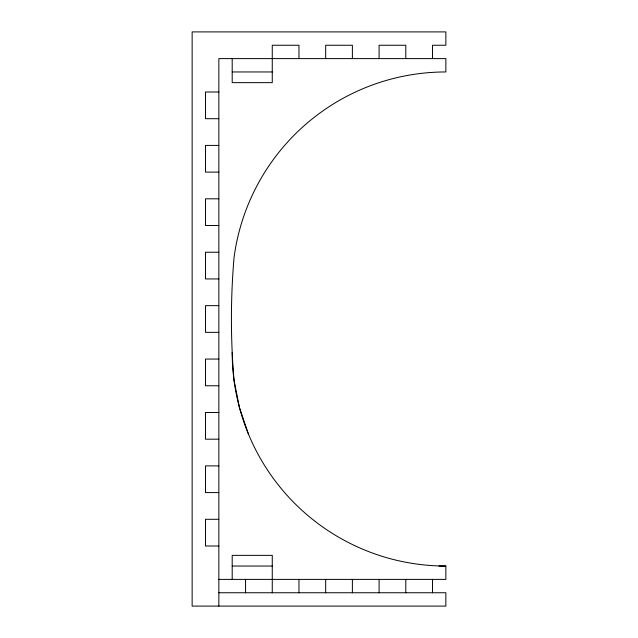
<?xml version="1.0" encoding="UTF-8"?>
<svg xmlns="http://www.w3.org/2000/svg" width="638" height="638" viewBox="0 0 638 638"><rect width="100%" height="100%" fill="white"/><g stroke="black" fill="none" stroke-linecap="round" stroke-linejoin="round"><path stroke-width="0.96" d="M232.2 71.958L272.266 71.958M218.85 91.992L205.492 91.992L205.492 118.7L218.85 118.7M218.85 145.408L205.492 145.408L205.492 172.108L218.85 172.108M218.85 198.817L205.492 198.817L205.492 225.525L218.85 225.525M218.85 252.233L205.492 252.233L205.492 278.942L218.85 278.942M218.85 305.65L205.492 305.65L205.492 332.35L218.85 332.35M218.85 359.058L205.492 359.058L205.492 385.767L218.85 385.767M218.85 412.475L205.492 412.475L205.492 439.183L218.85 439.183M218.85 465.892L205.492 465.892L205.492 492.592L218.85 492.592M218.85 519.3L205.492 519.3L205.492 546.008L218.85 546.008M232.2 566.042L272.266 566.042M438.904 566.042L445.858 566.042L445.858 579.392L218.85 579.392M218.85 592.75L445.858 592.75L445.858 606.1L192.142 606.1L192.142 31.9L445.858 31.9L445.858 45.25L432.508 45.25L432.508 58.608M248.469 434.143L239.481 407.682L234.026 380.272A723.763 723.763 0 0 1 234.026 257.728A213.658 213.658 0 0 1 445.858 71.958L445.858 58.608L218.85 58.608L218.85 606.1M432.508 579.392L432.508 592.75M405.8 58.608L405.8 45.25L379.092 45.25L379.092 58.608M405.8 579.392L405.8 592.75M379.092 579.392L379.092 592.75M352.383 58.608L352.383 45.25L325.675 45.25L325.675 58.608M352.383 579.392L352.383 592.75M325.675 579.392L325.675 592.75M298.967 58.608L298.967 45.25L272.266 45.25L272.266 82.645L232.2 82.645L232.2 58.608M298.967 579.392L298.967 592.75M272.266 592.75L272.266 555.355L232.2 555.355L232.2 579.392M245.558 579.392L245.558 592.75M445.858 566.042A213.658 213.658 0 0 1 232.2 352.383"/></g></svg>
